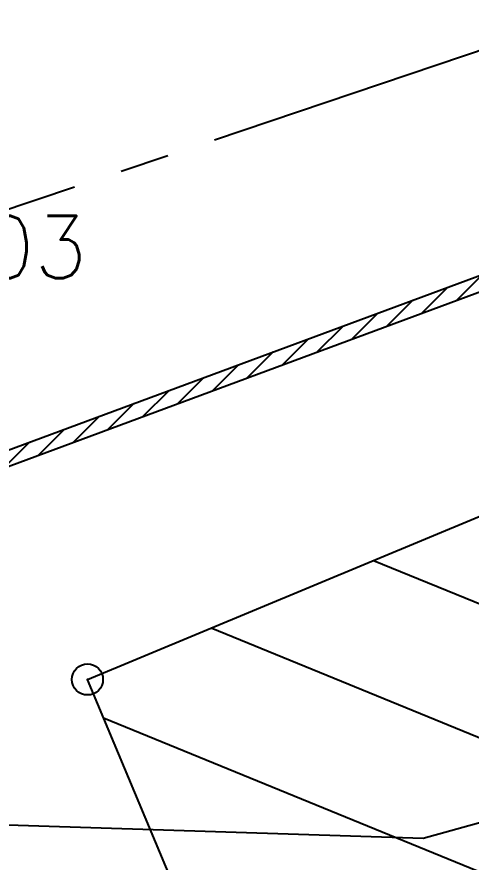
# Model space of a CAD drawing. Header units: millimetres. Extents: x 524954 to 526204, y 9523489 to 9524010.
# Drawn here: x 525650.92 to 525658.24, y 9523640.36 to 9523653.99 of the extents above; entities that cross this region are included whole.
import ezdxf

# ---------------------------------------------------------------- set-up
doc = ezdxf.new("R2010")
doc.units = ezdxf.units.MM
doc.header["$PDMODE"] = 32
doc.header["$PDSIZE"] = 0.5
doc.linetypes.add('AXES2', pattern=[28.575, 19.05, -3.175, 3.175, -3.175])
for name, color, linetype in [('Axe_Piste', 3, 'AXES2'), ('Bati', 6, 'Continuous'), ('Bati_H', 1, 'Continuous'), ('Cloture', 7, 'Continuous'), ('Murs', 1, 'Continuous'), ('PLUME_4', 3, 'Continuous'), ('TopoAlt', 3, 'Continuous'), ('TOPOJIS', 7, 'Continuous')]:
    doc.layers.add(name, color=color, linetype=linetype)
doc.styles.add('Simplex 1.0', font='Simplex.shx', dxfattribs={"width": 0.99, "height": 1})

# ---------------------------------------------------------------- blocks, each defined once
blk = doc.blocks.new('TCPOINT M')
at = {"color": 0}
blk.add_point((0, 0), dxfattribs=at)
at = {"layer": 'TopoAlt', "style": 'Simplex 1.0', "width": 0.99}
blk.add_attdef('ALT', (0.15, 0.15), '', height=1, dxfattribs=at)

msp = doc.modelspace()

# ---------------------------------------------------------------- hatches: boundary and pattern name
at = {"layer": 'Bati_H'}
h = msp.add_hatch(dxfattribs=at)
h.set_pattern_fill('_U', color=256, scale=2, angle=157.7328, style=0, pattern_type=0)
h.set_pattern_definition([(157.732769304, (0, 0), (-0.75785388044, -1.85085318054), [])])
h.paths.add_polyline_path([(525656.344, 9523633.069), (525652.054, 9523643.308), (525664.745, 9523648.591), (525664.31, 9523650.158), (525670.807, 9523652.975), (525670.561, 9523653.664), (525671.295, 9523653.964), (525676.572, 9523641.367), (525676.509, 9523641.517)])
at = {"layer": 'Murs'}
h = msp.add_hatch(dxfattribs=at)
h.set_pattern_fill('_U', color=256, scale=0.25, angle=45, style=0, pattern_type=0)
h.set_pattern_definition([(45, (0, 0), (-0.1767766952966, 0.1767766952966), [])])
h.paths.add_polyline_path([(525652.361, 9523624.965), (525652.054, 9523625.52), (525647.738, 9523635.722), (525645.012, 9523644.874), (525668.584, 9523653.608), (525668.671, 9523653.373), (525645.319, 9523644.721), (525647.974, 9523635.807), (525652.279, 9523625.63), (525652.58, 9523625.086)])

# ---------------------------------------------------------------- linework, layer by layer
at = {"layer": 'Axe_Piste', "ltscale": 0.25, "flags": 128}
msp.add_lwpolyline([(525647.329, 9523649.732), (525666.328, 9523656.133), (525679.868, 9523660.875), (525691.967, 9523666.199), (525693.573, 9523680.323), (525694.668, 9523700.865), (525695.725, 9523712.501), (525696.005, 9523715.915)], dxfattribs=at)
at = {"layer": 'Bati', "flags": 128}
msp.add_lwpolyline([(525656.344, 9523633.069), (525652.054, 9523643.308), (525664.745, 9523648.591), (525664.31, 9523650.158), (525670.807, 9523652.975), (525670.561, 9523653.664), (525671.295, 9523653.964), (525676.572, 9523641.367), (525676.509, 9523641.517)], close=True, dxfattribs=at)
at = {"layer": 'Cloture', "flags": 128}
for points in [[(525652.361, 9523624.965), (525652.054, 9523625.52), (525647.738, 9523635.722), (525645.012, 9523644.874), (525668.584, 9523653.608)], [(525652.58, 9523625.086), (525652.279, 9523625.63), (525647.974, 9523635.807), (525645.319, 9523644.721), (525668.671, 9523653.373)]]:
    msp.add_lwpolyline(points, dxfattribs=at)
at = {"layer": 'PLUME_4'}
msp.add_lwpolyline([(525713.986, 9523649.383), (525705.083, 9523647.731), (525695.79, 9523644.546), (525695.79, 9523644.546), (525686.279, 9523644.353), (525676.731, 9523644.659), (525667.293, 9523643.469), (525667.293, 9523643.469), (525657.465, 9523640.746), (525647.918, 9523641.052), (525638.796, 9523642.391), (525638.796, 9523642.391), (525629.175, 9523643.694), (525629.175, 9523643.694), (525619.02, 9523645.46), (525609.472, 9523645.765), (525599.353, 9523647.032), (525589.38, 9523646.304), (525578.908, 9523645.54), (525569.324, 9523646.344)], dxfattribs=at)
msp.add_lwpolyline([(525713.986, 9523649.383), (525705.083, 9523647.731), (525695.79, 9523644.546), (525695.79, 9523644.546), (525686.279, 9523644.353), (525676.731, 9523644.659), (525667.293, 9523643.469), (525667.293, 9523643.469), (525657.465, 9523640.746), (525647.918, 9523641.052), (525638.796, 9523642.391), (525638.796, 9523642.391), (525629.175, 9523643.694), (525629.175, 9523643.694), (525619.02, 9523645.46), (525609.472, 9523645.765), (525599.353, 9523647.032), (525589.38, 9523646.304), (525578.908, 9523645.54), (525569.324, 9523646.344)], dxfattribs=at)

# ---------------------------------------------------------------- block references
at = {"layer": 'TOPOJIS'}
ref = msp.add_blockref('TCPOINT M', (525647.329, 9523649.732, 276.03), dxfattribs=at)
ref.add_attrib('ALT', '276.03', (525647.379, 9523649.782, 276.03), dxfattribs={"layer": 'TopoAlt', "height": 1, "style": 'Simplex 1.0', "width": 0.99})
msp.add_blockref('TCPOINT M', (525652.054, 9523643.308), dxfattribs=at)

doc.saveas('drawing.dxf')
